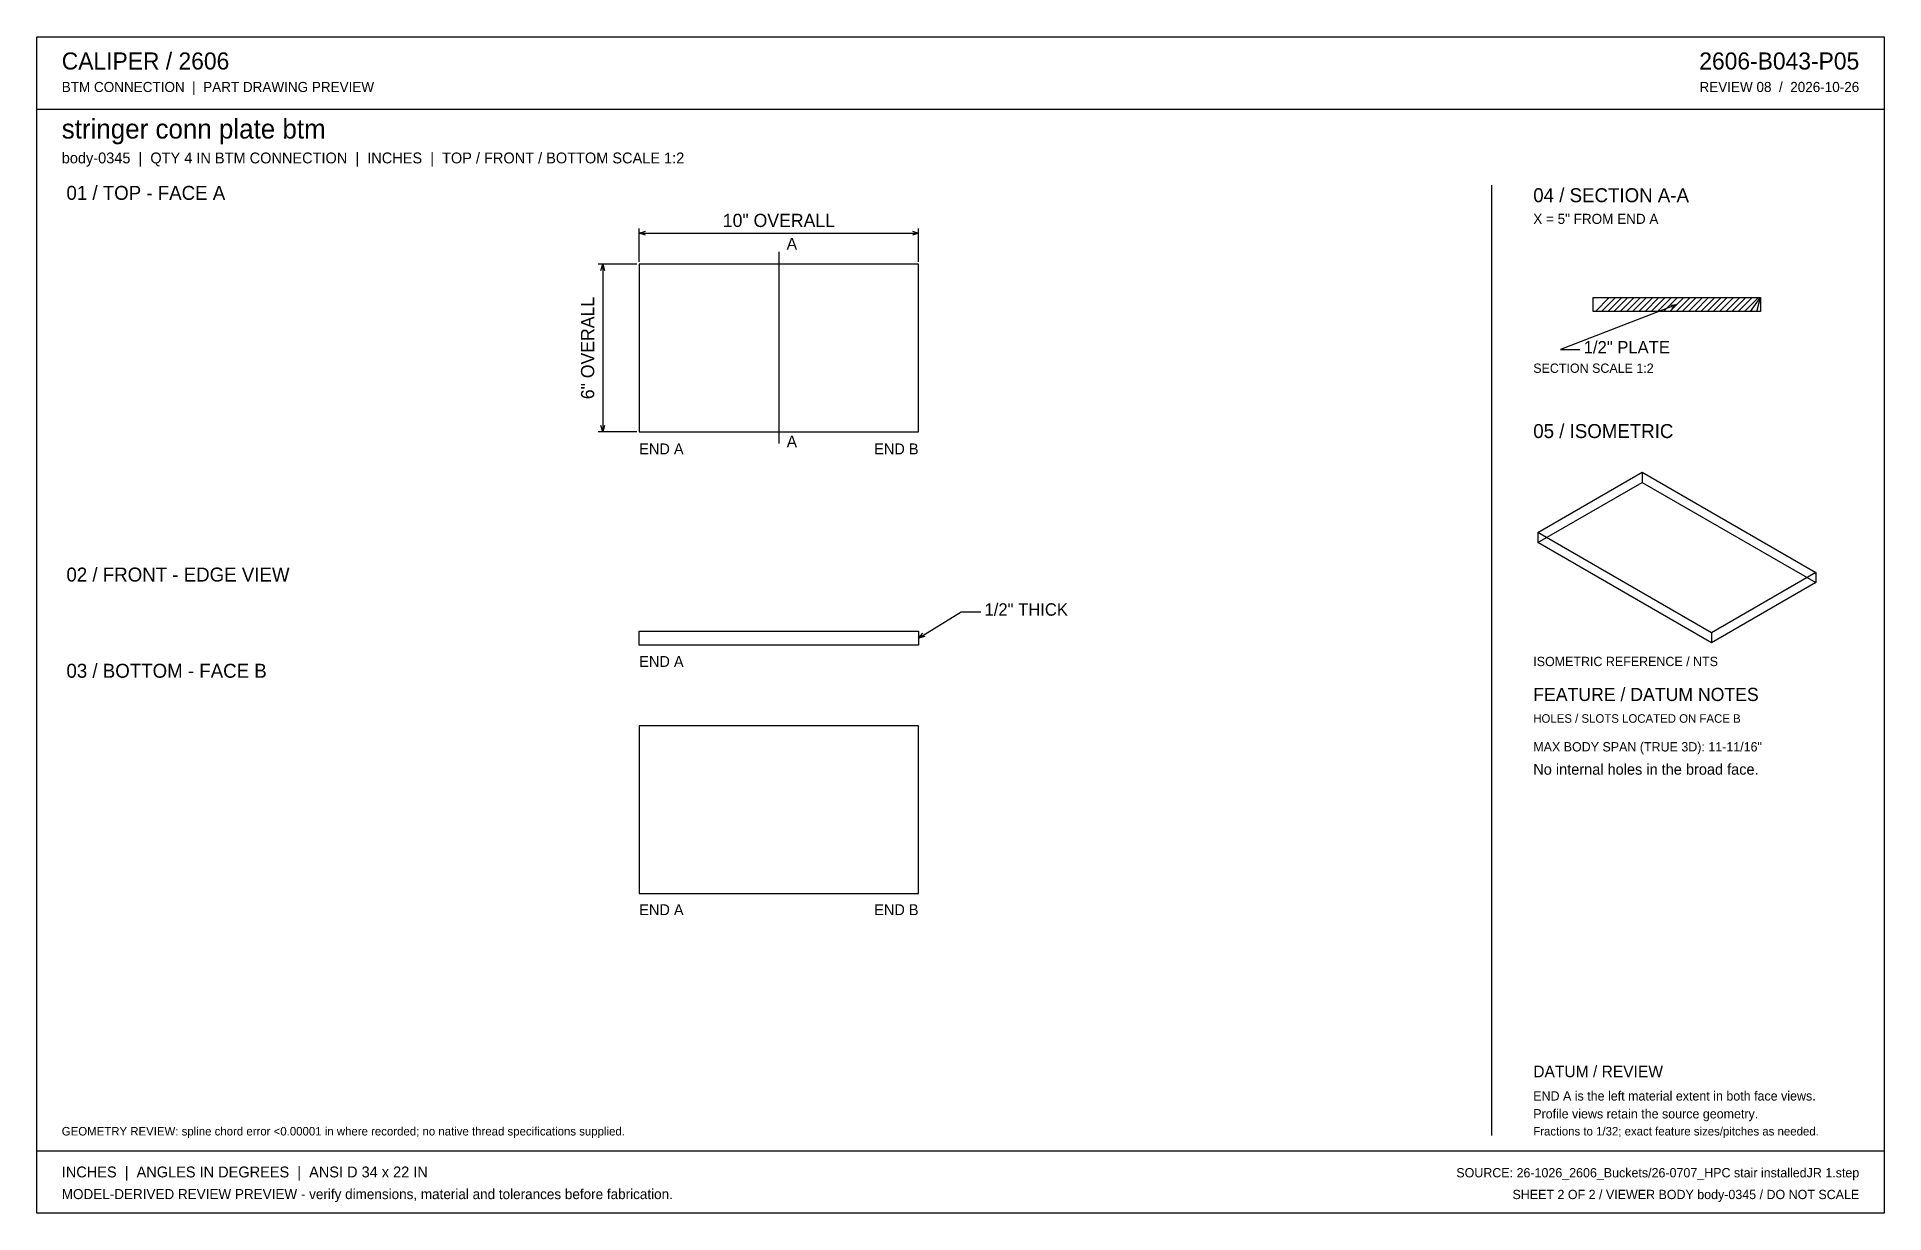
# Model space of a CAD drawing. Header units: inches. Extents: x 0.9 to 67.1, y 0.9 to 43.1.
import ezdxf
from ezdxf.enums import TextEntityAlignment as Align

# ---------------------------------------------------------------- set-up
doc = ezdxf.new("R2010")
doc.units = ezdxf.units.IN
doc.header["$MEASUREMENT"] = 0

msp = doc.modelspace()

# ---------------------------------------------------------------- linework, layer by layer
at = {"layer": 'ANNOTATION'}
for p, q in [((22.5, 35), (22.5, 36.194)), ((22.5, 36.028), (22.722, 36.097)), ((22.5, 36.028), (32.5, 36.028)), ((22.722, 35.958), (22.5, 36.028)), ((32.278, 36.097), (32.5, 36.028)), ((32.5, 36.028), (32.278, 35.958)), ((32.5, 35), (32.5, 36.194)), ((27.5, 35.361), (27.5, 28.5)), ((22.417, 34.917), (21.028, 34.917)), ((21.125, 34.694), (21.194, 34.917)), ((21.194, 34.917), (21.194, 28.917)), ((21.194, 34.917), (21.264, 34.694)), ((59.639, 33.472), (55.472, 31.861)), ((59.407, 33.457), (59.639, 33.472)), ((59.639, 33.472), (59.457, 33.327)), ((55.472, 31.861), (56.167, 31.861)), ((21.194, 28.917), (21.125, 29.139)), ((21.264, 29.139), (21.194, 28.917)), ((22.417, 28.917), (21.028, 28.917)), ((32.5, 21.528), (34.028, 22.472)), ((34.028, 22.472), (34.722, 22.472)), ((32.5, 21.528), (32.653, 21.704)), ((32.726, 21.586), (32.5, 21.528))]:
    msp.add_line(p, q, dxfattribs=at)
at = {"layer": 'OUTLINE'}
for p, q in [((0.944, 43.056), (67.056, 43.056)), ((0.944, 0.944), (0.944, 43.056)), ((67.056, 43.056), (67.056, 0.944)), ((0.944, 40.472), (67.056, 40.472)), ((53, 37.75), (53, 3.722)), ((32.5, 34.917), (22.5, 34.917)), ((22.5, 34.917), (22.5, 28.917)), ((32.5, 28.917), (32.5, 34.917)), ((56.639, 33.722), (62.639, 33.722)), ((56.639, 33.222), (56.639, 33.722)), ((56.722, 33.222), (57.222, 33.722)), ((56.944, 33.222), (57.444, 33.722)), ((57.167, 33.222), (57.667, 33.722)), ((57.389, 33.222), (57.889, 33.722)), ((57.611, 33.222), (58.111, 33.722)), ((57.833, 33.222), (58.333, 33.722)), ((58.056, 33.222), (58.556, 33.722)), ((58.278, 33.222), (58.778, 33.722)), ((58.5, 33.222), (59, 33.722)), ((58.722, 33.222), (59.222, 33.722)), ((58.944, 33.222), (59.444, 33.722)), ((59.167, 33.222), (59.667, 33.722)), ((59.389, 33.222), (59.889, 33.722)), ((59.611, 33.222), (60.111, 33.722)), ((59.833, 33.222), (60.333, 33.722)), ((60.056, 33.222), (60.556, 33.722)), ((60.278, 33.222), (60.778, 33.722)), ((60.5, 33.222), (61, 33.722)), ((60.722, 33.222), (61.222, 33.722)), ((60.944, 33.222), (61.444, 33.722)), ((61.167, 33.222), (61.667, 33.722)), ((61.389, 33.222), (61.889, 33.722)), ((61.611, 33.222), (62.111, 33.722)), ((61.833, 33.222), (62.333, 33.722)), ((62.056, 33.222), (62.556, 33.722)), ((62.278, 33.222), (62.639, 33.722)), ((62.5, 33.222), (62.639, 33.722)), ((62.639, 33.722), (62.639, 33.222)), ((62.639, 33.222), (56.639, 33.222)), ((22.5, 28.917), (32.5, 28.917)), ((54.667, 25.314), (58.396, 27.467)), ((54.667, 24.955), (58.396, 27.108)), ((58.396, 27.467), (64.611, 23.878)), ((58.396, 27.467), (58.396, 27.108)), ((58.396, 27.108), (64.611, 23.52)), ((60.882, 21.725), (54.667, 25.314)), ((54.667, 25.314), (54.667, 24.955)), ((60.882, 21.366), (54.667, 24.955)), ((64.611, 23.878), (60.882, 21.725)), ((64.611, 23.878), (64.611, 23.52)), ((64.611, 23.52), (60.882, 21.366)), ((22.5, 21.778), (32.5, 21.778)), ((22.5, 21.278), (22.5, 21.778)), ((32.5, 21.278), (22.5, 21.278)), ((32.5, 21.778), (32.5, 21.278)), ((60.882, 21.725), (60.882, 21.366)), ((32.5, 18.389), (22.5, 18.389)), ((22.5, 18.389), (22.5, 12.389)), ((32.5, 12.389), (32.5, 18.389)), ((22.5, 12.389), (32.5, 12.389)), ((0.944, 3.167), (67.056, 3.167)), ((67.056, 0.944), (0.944, 0.944))]:
    msp.add_line(p, q, dxfattribs=at)

# ---------------------------------------------------------------- texts
at = {"layer": 'ANNOTATION'}
for s, height, p in [('CALIPER / 2606', 0.61111, (1.833, 41.889)), ('BTM CONNECTION  |  PART DRAWING PREVIEW', 0.36111, (1.833, 41.083)), ('stringer conn plate btm', 0.69444, (1.833, 39.417)), ('body-0345  |  QTY 4 IN BTM CONNECTION  |  INCHES  |  TOP / FRONT / BOTTOM SCALE 1:2', 0.38889, (1.833, 38.528)), ('01 / TOP - FACE A', 0.5, (2, 37.222)), ('04 / SECTION A-A', 0.5, (54.5, 37.139)), ('X = 5" FROM END A', 0.36111, (54.5, 36.361)), ('A', 0.417, (27.778, 35.444)), ('1/2" PLATE', 0.4444, (56.306, 31.722)), ('SECTION SCALE 1:2', 0.33333, (54.5, 31.028)), ('05 / ISOMETRIC', 0.5, (54.5, 28.694)), ('END A', 0.3889, (22.5, 28.111)), ('A', 0.417, (27.778, 28.361)), ('02 / FRONT - EDGE VIEW', 0.5, (2, 23.556)), ('1/2" THICK', 0.4444, (34.861, 22.333)), ('03 / BOTTOM - FACE B', 0.5, (2, 20.111)), ('END A', 0.3889, (22.5, 20.5)), ('ISOMETRIC REFERENCE / NTS', 0.33333, (54.5, 20.528)), ('FEATURE / DATUM NOTES', 0.47222, (54.5, 19.278)), ('HOLES / SLOTS LOCATED ON FACE B', 0.30556, (54.5, 18.5)), ('MAX BODY SPAN (TRUE 3D): 11-11/16"', 0.33333, (54.5, 17.472)), ('No internal holes in the broad face.', 0.38889, (54.5, 16.639)), ('END A', 0.3889, (22.5, 11.611)), ('DATUM / REVIEW', 0.41667, (54.5, 5.806)), ('END A is the left material extent in both face views.', 0.33333, (54.5, 4.972)), ('Profile views retain the source geometry.', 0.33333, (54.5, 4.333)), ('GEOMETRY REVIEW: spline chord error <0.00001 in where recorded; no native thread specifications supplied.', 0.305556, (1.833, 3.722)), ('Fractions to 1/32; exact feature sizes/pitches as needed.', 0.30556, (54.5, 3.722)), ('INCHES  |  ANGLES IN DEGREES  |  ANSI D 34 x 22 IN', 0.38889, (1.833, 2.222)), ('MODEL-DERIVED REVIEW PREVIEW - verify dimensions, material and tolerances before fabrication.', 0.36111, (1.833, 1.444))]:
    msp.add_text(s, height=height, dxfattribs=at).set_placement(p)
for s, height, p in [('2606-B043-P05', 0.61111, (66.167, 41.889)), ('REVIEW 08  /  2026-10-26', 0.36111, (66.167, 41.083)), ('END B', 0.3889, (32.5, 28.111)), ('END B', 0.3889, (32.5, 11.611)), ('SOURCE: 26-1026_2606_Buckets/26-0707_HPC stair installedJR 1.step', 0.33333, (66.167, 2.222)), ('SHEET 2 OF 2 / VIEWER BODY body-0345 / DO NOT SCALE', 0.33333, (66.167, 1.444))]:
    msp.add_text(s, height=height, dxfattribs=at).set_placement(p, align=Align.RIGHT)
msp.add_text('10" OVERALL', height=0.47222, dxfattribs=at).set_placement((27.5, 36.25), align=Align.CENTER)
msp.add_text('6" OVERALL', height=0.4722, rotation=90, dxfattribs=at).set_placement((20.889, 31.917), align=Align.CENTER)

doc.saveas('drawing.dxf')
